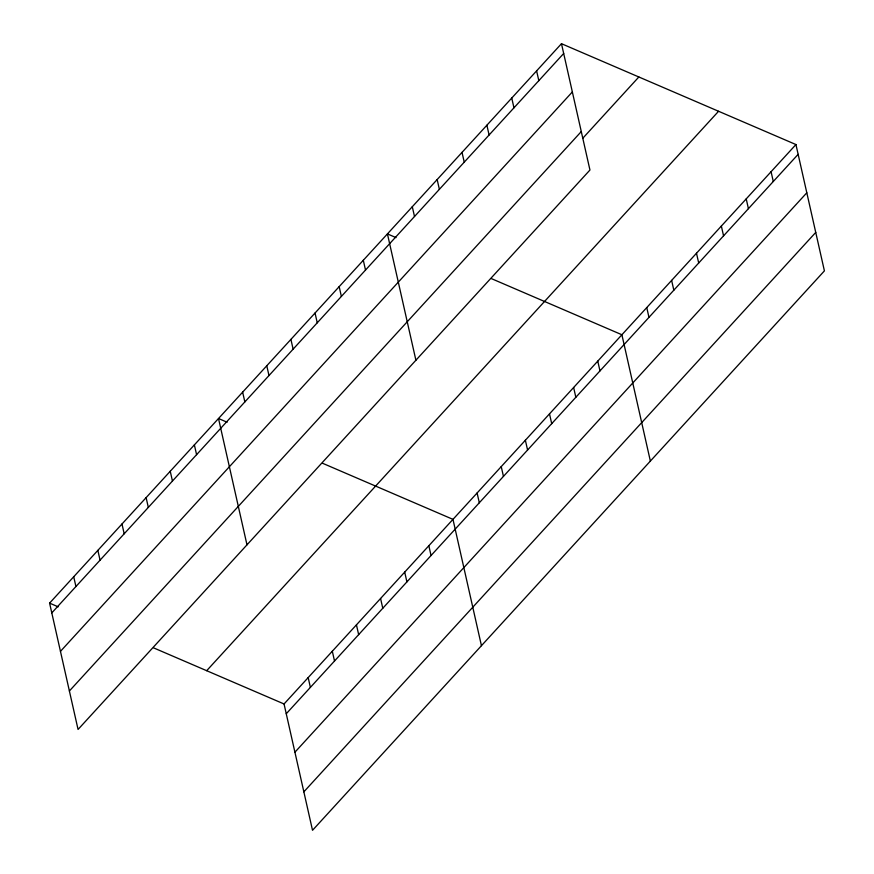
<?xml version="1.0" encoding="UTF-8"?>
<svg xmlns="http://www.w3.org/2000/svg" width="874" height="874" viewBox="0 0 874 874"><rect width="100%" height="100%" fill="white"/><g stroke="black" fill="none" stroke-linecap="round" stroke-linejoin="round"><path stroke-width="1.31" d="M561.479 43.7L589.95 170.026L78.059 729.451L49.589 603.126L561.479 43.7L795.941 144.549L824.411 270.874L312.521 830.3L284.05 703.974L153.529 647.842M51.795 612.903L563.686 53.478M60.459 651.359L572.35 91.934M69.385 690.995L581.286 131.559M582.685 138.365L638.85 76.978M206.679 670.697L718.57 111.271M284.05 703.974L795.941 144.549M286.257 713.752L798.148 154.327M294.92 752.208L806.811 192.783M303.846 791.844L815.748 232.408M396.031 237.608L387.433 233.904L415.904 360.23M491.385 278.609L621.895 334.753L650.365 461.079M227.109 422.218L218.511 418.515L246.981 544.841M322.462 463.22L452.972 519.364L481.443 645.689M49.589 603.126L58.187 606.829M771.076 171.719L773.282 181.497M746.221 198.89L748.417 208.668M721.356 226.06L723.552 235.838M696.491 253.242L698.697 263.008M671.625 280.412L673.832 290.19M646.76 307.582L648.967 317.36M536.614 70.87L538.821 80.648M597.772 361.126L599.968 370.904M511.76 98.041L513.956 107.819M573.639 387.499L575.835 397.277M486.894 125.211L489.09 134.989M549.506 413.872L551.702 423.65M462.029 152.393L464.236 162.16M525.372 440.245L527.579 450.023M437.164 179.563L439.371 189.341M501.239 466.618L503.446 476.396M477.106 492.991L479.313 502.769M412.299 206.734L414.505 216.512M428.839 545.737L431.046 555.514M363.311 260.277L365.507 270.055M404.706 572.109L406.913 581.887M339.178 286.65L341.373 296.428M380.572 598.482L382.779 608.26M315.044 313.023L317.24 322.801M356.45 624.855L358.646 634.633M290.911 339.396L293.118 349.174M332.317 651.228L334.513 661.006M266.778 365.769L268.984 375.547M308.183 677.601L310.379 687.379M242.644 392.142L244.851 401.92M194.378 444.888L196.584 454.666M170.244 471.261L172.451 481.039M146.122 497.634L148.318 507.412M121.989 524.007L124.184 533.785M97.855 550.38L100.051 560.158M73.722 576.753L75.929 586.53"/></g></svg>
